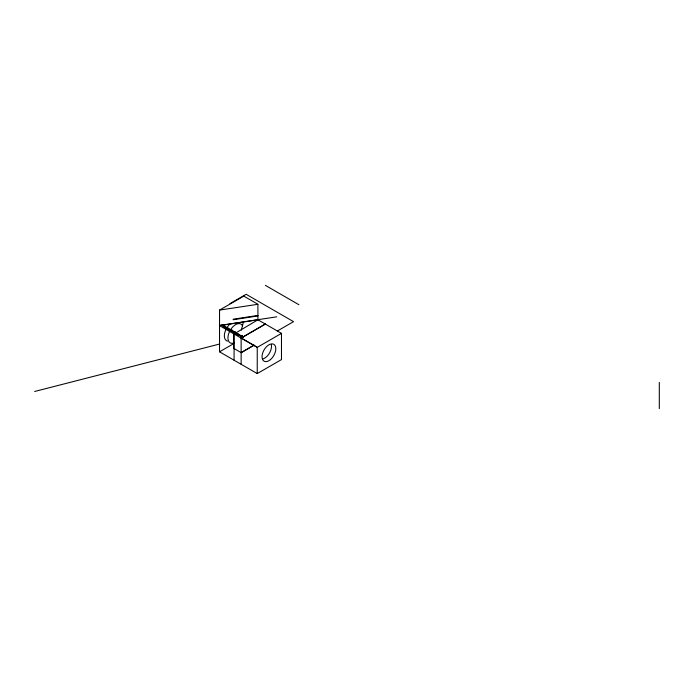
<?xml version="1.0" encoding="UTF-8"?>
<svg xmlns="http://www.w3.org/2000/svg" width="694" height="694" viewBox="0 0 694 694"><rect width="100%" height="100%" fill="white"/><g stroke="black" fill="none" stroke-linecap="round" stroke-linejoin="round"><path stroke-width="1.04" d="M241.295 330.171L243.499 321.869M234.078 333.996L257.934 319.787L257.89 304.25M253.57 345.465L241.139 352.621L233.696 348.319L233.696 333.675M229.974 303.642L246.153 294.299L293.527 321.652L277.357 330.995M219.538 310.097L243.776 296.104L257.934 304.284L219.538 310.097L219.538 351.815L257.24 373.58L281.478 359.587L281.478 333.38L257.569 319.578M265.377 324.081L241.139 338.073L265.377 323.977M219.538 351.815L234.459 343.2M241.139 352.708L254.195 345.083M281.478 333.38L257.24 347.373L219.538 325.607L257.934 319.787M34.7 391.468L219.738 343.99M257.89 315.432L233.21 319.205L233.21 319.734L257.89 315.952M276.785 316.82L219.538 325.503C223.242 325.469 226.227 325.642 222.375 325.868L223.173 324.931L219.538 325.599M265.377 285.364L298.906 304.718M659.3 382.429L659.3 408.636M257.24 373.58L257.24 347.269L241.139 337.969L243.577 336.607L241.139 337.969L241.139 364.281M234.078 333.892L234.078 360.203M227.545 341.153A10.826 6.246 -60 0 1 224.474 334.118A10.826 6.246 -60 0 1 230.096 323.933M232.898 343.296A10.826 6.246 -60 0 1 230 330.665A10.826 6.246 -60 0 1 242.562 325.798M271.345 344.64A9.751 5.63 -60 0 1 262.558 359.041M236.567 333.172L235.058 333.38L236.567 333.172M229.35 330.092L230.772 329.424L229.384 330.032M237.122 334.577L238.545 333.909L237.166 334.517M225.637 327.759L226.921 327.637L225.637 327.759M232.195 331.541L233.479 331.42L232.195 331.541M224.578 326.38L223.216 326.588L224.049 327.091L224.83 326.432L223.841 326.128L224.578 326.38M237.357 333.753L235.995 333.961L236.819 334.465L237.608 333.805L236.619 333.502L237.357 333.753M228.517 329.407L229.584 329.312L228.517 329.407M237.955 334.855L239.022 334.76L237.955 334.855M232.733 330.561L231.605 331.411L231.189 330.5L230.382 330.743L231.813 329.91L232.733 330.561M228.473 328.652L227.441 328.791L228.473 328.652M227.285 328.8C229.48 330.04 228.187 326.232 227.285 328.8M229.818 329.329C228.126 330.969 228.161 327.898 229.818 329.329M239.257 334.777C237.565 336.417 237.565 333.346 239.257 334.777M223.468 326.51L224.292 326.614L223.529 326.466M236.246 333.883L237.062 333.988L236.298 333.84M226.686 327.637L225.966 327.49L226.686 327.637M233.245 331.42L232.516 331.272L233.245 331.42M232.455 330.552L231.354 330.405L232.455 330.552M241.946 335.948C237.964 337.258 241.599 335.098 241.946 335.948M234.607 332.105C232.334 333.875 232.49 330.249 234.607 332.105M242.371 336.009L242.154 336.694L240.905 336.816L242.128 336.842L242.163 337.544L242.397 336.833L243.577 336.703L242.432 336.677L242.371 336.009M225.316 327.065L225.082 327.681L225.064 327.065L224.223 327.186L225.654 326.353L224.986 326.935L226.105 327.065L225.316 327.065M233.358 332.14L234.355 332.027L233.358 332.14M227.38 327.802C224.769 328.817 229.046 328.071 227.38 327.802M235.439 332.01L233.999 332.834L235.439 332.01M235.483 332.487L234.442 333.085L235.483 332.487M239.716 334.924C237.088 335.931 241.391 335.193 239.716 334.924M270.426 359.648A9.751 5.63 -60 0 0 274 344.432A9.751 5.63 -60 0 0 262.349 354.157A9.751 5.63 -60 0 0 270.426 359.648"/></g></svg>
